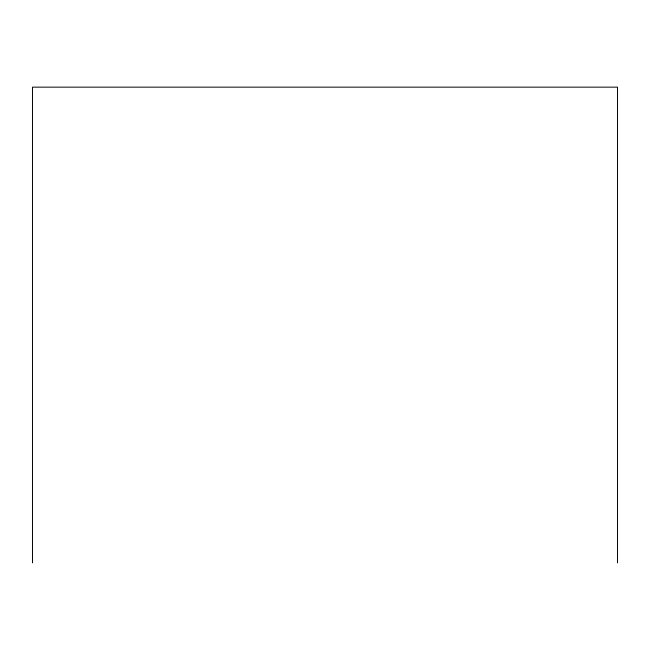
<?xml version="1.0" encoding="UTF-8"?>
<svg xmlns="http://www.w3.org/2000/svg" width="650" height="650" viewBox="0 0 650 650"><rect width="100%" height="100%" fill="white"/><g stroke="black" fill="none" stroke-linecap="round" stroke-linejoin="round"><path stroke-width="0.97" d="M617.5 562.851L617.5 87.149L32.5 87.149L32.5 562.851"/></g></svg>
